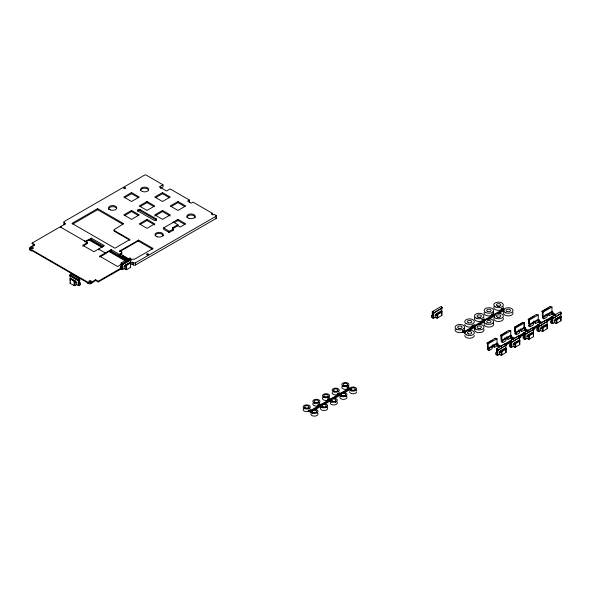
<?xml version="1.0" encoding="UTF-8"?>
<svg xmlns="http://www.w3.org/2000/svg" width="591" height="591" viewBox="0 0 591 591"><rect width="100%" height="100%" fill="white"/><g stroke="black" fill="none" stroke-linecap="round" stroke-linejoin="round"><path stroke-width="0.89" d="M29.919 248.471A2.187 1.263 0 0 0 30.193 250.067L31.545 250.85L31.545 250.399L86.714 282.254L88.066 283.481A2.187 1.263 0 0 0 91.162 283.481L95.661 280.437L98.246 281.937L121.805 268.558M160.375 188.322L162.983 187.037L162.983 184.806L146.058 175.032A0.96 0.554 0 0 0 144.706 175.032L64.131 221.559A1.367 0.79 0 0 0 64.131 222.674L64.131 224.905A1.367 0.79 0 0 1 64.131 223.79M64.131 222.674L64.995 223.176L64.995 224.07L61.176 226.279A1.367 0.79 0 0 0 61.176 227.395M70.233 276.004L69.657 275.672L70.233 274.667M70.233 280.917L70.233 274.217L70.817 273.884L79.711 279.018L79.711 283.377L80.487 282.926L80.487 284.832L78.359 285.608L76.712 284.663L74.104 285.608L70.137 283.318L70.137 278.627L70.721 278.295L75.552 281.087L75.552 282.86L76.719 282.188L71.88 279.395M74.104 285.608L74.104 281.368L70.137 278.627M74.976 285.667L74.976 281.419L75.552 281.087M76.712 284.663L76.719 282.188M79.711 279.018L79.135 279.358C78.234 278.849 77.066 280.437 78.359 280.695L69.657 275.672M78.359 285.608L78.359 279.358M79.135 285.608L79.135 279.358M85.023 241.749A1.367 0.79 0 0 0 86.515 241.579L86.515 240.906L91.302 238.143L104.363 245.679L99.569 248.442A1.367 0.79 0 0 0 99.569 249.565M88.066 283.481L88.066 282.365L30.193 248.951A2.187 1.263 0 0 1 30.193 247.164L34.692 244.571L32.099 243.071L32.099 243.743L34.692 245.235L32.993 246.218M91.162 283.481L91.162 282.365L95.661 279.765L98.246 281.264L120.837 268.218M86.515 241.579L90.334 239.37L90.334 240.042L91.302 239.481L91.302 238.143M106.343 252.357A1.367 0.79 0 0 1 104.408 252.357L104.408 253.022A1.367 0.79 0 0 0 106.343 253.022L106.343 252.357L111.13 249.587L119.352 254.337L121.48 253.103A1.367 0.79 0 0 0 121.48 251.988L119.737 250.983L119.737 251.655L138.597 240.766L138.597 240.094L153.106 248.471L134.246 259.36A1.367 0.79 0 0 0 132.31 259.36L130.574 260.365M121.783 266.12L120.335 266.962L120.335 268.861L122.463 269.636L124.103 268.691L124.11 266.216L128.254 263.822M124.103 268.691L126.622 269.695L130.589 267.405L130.589 258.252L130.005 257.912L121.111 263.047L121.111 267.405L120.335 266.962M119.352 254.337L119.352 255.002L121.48 253.775L121.48 253.103M121.48 251.988L121.48 252.66A1.367 0.79 0 0 1 121.48 253.775M121.687 269.636L121.687 263.387L121.111 263.047M122.463 269.636L122.463 263.387L121.687 263.387M123.046 264.391L122.463 263.387M125.27 265.115L126.622 265.455L130.685 262.663L130.101 262.323L125.27 265.115L125.27 266.888L124.11 266.216M125.846 269.695L125.846 265.455M126.622 269.695L126.622 265.455M441.736 315.505L441.736 306.795L441.159 306.463L432.257 311.597L432.257 315.956L431.489 315.505L431.489 317.404L433.617 318.187L435.257 317.241L435.257 314.767L438.02 313.171M432.841 318.187L432.841 311.93L432.257 311.597M433.617 318.187L433.617 311.937L432.841 311.93M434.193 312.942L433.617 311.937M435.257 317.241L437 318.246L441.832 315.454L441.839 311.206L441.255 310.873L436.417 313.666L436.417 315.439L435.257 314.767M437 318.246L437 313.998L441.839 311.206L441.736 312.159L437.776 314.449L437.776 317.795M491.668 346.186L492.443 346.629L492.059 348.756L488.912 350.566L487.56 349.34M505.933 352.583L505.933 343.866L505.357 343.534L496.455 348.668L496.455 353.026L495.679 352.576L495.679 354.474L497.807 355.257L499.454 354.312L499.454 351.837L502.911 349.842M497.038 355.257L497.038 349.008L496.455 348.668M501.589 346.695L497.807 344.538L497.038 344.989L497.038 345.883L499.292 347.183M497.807 355.257L497.814 349.008L497.038 349.008M499.454 354.312L501.198 355.317L506.029 352.524L506.029 348.284L505.453 347.944L500.614 350.736L500.614 352.509L499.454 351.837M501.294 336.501C500.023 332.696 502.232 337.83 501.198 339.456L501.198 335.215M501.198 355.317L501.198 351.069L506.029 348.284L505.933 349.229L501.966 351.519L501.966 354.866M504.721 337.867L506.177 338.702L505.793 340.822L502.645 342.64L501.294 341.413M519.666 344.649L519.666 335.939L519.09 335.607L510.188 340.741L510.188 345.092L509.412 344.649L509.412 346.548L511.54 347.331L513.187 346.378L513.187 343.91L515.263 342.714M510.772 347.331L510.772 341.073L510.188 340.741M514.562 338.34L511.555 336.604L510.779 337.047L510.779 337.941L513.786 339.685M511.54 347.331L511.547 341.073L510.772 341.073M511.555 337.498L511.555 336.604M513.187 346.378L514.931 347.382L519.762 344.597L519.762 340.35L519.186 340.017L514.347 342.81L514.347 344.575L513.187 343.91M515.027 328.566C513.764 324.769 515.965 329.904 514.931 331.529L514.931 327.288M514.931 347.382L514.931 343.142L519.762 340.35L519.666 341.303L515.707 343.585L515.699 346.939M518.462 329.933L519.91 330.775L519.526 332.896L516.379 334.713L515.027 333.487M524.601 335.88L523.153 336.722L523.146 338.621L525.273 339.404L526.921 338.451L526.921 335.976L531.76 333.191M533.4 336.722L533.4 328.012L532.823 327.673L523.922 332.814L523.922 337.166L523.153 336.722M524.505 339.404L524.505 333.147L523.922 332.814M529.041 330.849L525.281 328.677L524.505 329.128L524.505 330.022L526.758 331.322M525.273 339.404L525.281 333.147L524.505 333.147M518.942 331.108L520.198 330.384L522.038 331.44L525.281 329.571L525.281 328.677M526.921 338.451L528.664 339.456L533.496 336.663L533.496 332.423L532.919 332.09L528.081 334.875L528.081 336.648L526.921 335.976M528.76 320.64C527.438 315.801 529.868 325.072 528.76 326.003L530.112 326.779L533.259 324.969L533.643 322.841L532.868 322.398M528.664 339.456L528.664 335.215L533.496 332.423L533.4 333.368L529.44 335.658L529.433 339.012M528.76 326.003L528.76 325.552M528.76 319.303L529.337 320.078L538.238 314.944L536.414 314.471L528.206 319.258M538.335 327.953L536.887 328.788L536.887 330.687L539.014 331.47L540.654 330.524L540.654 328.049L544.799 325.656M547.133 328.795L547.133 320.078L546.557 319.746L537.655 324.88L537.655 329.239L536.887 328.788M538.238 331.47L538.238 325.22L537.655 324.88M540.492 323.395L538.238 322.088L538.238 321.194L539.014 320.75L542.021 322.487M539.014 331.47L539.014 325.22L538.238 325.22M533.932 321.002L533.932 322.457L535.771 323.513L539.014 321.644L539.014 320.75M540.654 330.524L542.398 331.529L547.229 328.736L547.229 324.496L546.653 324.156L541.814 326.949L541.814 328.722L540.654 328.049M542.398 331.529L542.398 327.281L547.229 324.496L547.133 325.442L543.173 327.732L543.173 331.078M545.929 314.08L547.377 314.914L546.993 317.035L543.846 318.852L542.494 317.626M548.559 307.867L542.494 311.368L542.494 311.819L543.07 312.151L551.972 307.017L550.147 306.537L541.94 311.331L542.494 312.713M560.866 320.861L560.866 312.151L560.29 311.819L551.388 316.953L551.388 321.305L550.62 320.861L550.62 322.76L552.748 323.543L554.388 322.59L554.388 320.123L559.226 317.33M551.972 323.543L551.972 317.286L551.388 316.953M555.762 314.552L552.755 312.816L551.979 313.267L551.979 314.161L554.986 315.897M552.748 323.543L552.748 317.286L551.972 317.286M552.755 312.816L552.755 313.71L552.748 311.812L551.972 311.368L551.972 307.017M554.388 322.59L556.131 323.595L560.962 320.81L560.97 316.562L560.386 316.229L555.547 319.022L555.547 320.787L554.388 320.123M556.131 323.595L556.131 319.354L560.97 316.562L560.866 317.515L556.907 319.805L556.907 323.151M528.76 322.649L528.664 323.602L528.76 320.137M487.56 349.791C488.668 348.86 486.238 339.589 487.56 344.427M497.807 344.797L497.807 343.534L497.038 343.083L497.038 338.732L495.339 338.229L495.103 338.732M508.836 330.576L510.772 330.805L510.772 335.156L511.54 335.599L511.547 336.87M525.281 329.571L525.281 327.673L524.505 327.229L524.505 322.871L522.806 322.376L522.57 322.871M536.332 314.567L536.303 314.944M550.066 306.64L550.036 307.017M130.589 267.405L130.685 266.903M541.94 311.331L542.494 311.368L542.398 315.668L542.398 311.427M163.663 227.86L169.166 231.325L173.193 229.168L172.705 228.554A0.96 0.554 0 0 1 172.705 227.771L177.891 224.617L173.518 222.216L163.663 227.86L163.663 229.308L169.166 232.44L173.193 230.283L172.705 229.67M172.528 229.027A0.96 0.554 0 0 1 172.705 228.894L177.78 225.622M32.099 243.071L60.142 226.878L87.416 242.628L87.416 243.522L82.77 246.203M97.589 208.601L71.962 223.398L114.905 248.19L129.894 239.54L114.418 230.601A1.367 0.79 0 0 1 114.418 229.485L123.704 223.679L97.589 208.601L97.589 209.716L122.913 224.336M72.737 224.07L97.589 209.716M131.557 192.57L123.814 197.032L131.557 201.501L139.291 197.032L131.557 192.57L131.557 193.685L138.516 197.704M31.545 250.85L32.756 250.148M124.59 197.704L131.557 193.685M162.983 184.806L159.407 186.874L166.566 191.004L170.142 188.935L189.467 200.098L189.467 202.329M131.557 210.433L123.814 214.902L131.557 219.372L139.291 214.902L131.557 210.433L131.557 211.556L124.59 215.575M147.026 201.501L139.291 205.971L147.026 210.433L154.768 205.971L147.026 201.501L147.026 202.617L153.992 206.636M162.503 192.57L154.768 197.032L162.503 201.501L170.238 197.032L162.503 192.57L162.503 193.685L169.469 197.704M140.067 206.636L147.026 202.617M155.536 197.704L162.503 193.685M87.416 242.628L82.77 245.309L93.895 251.729L98.534 249.047L105.309 252.955L105.309 253.849L100.396 256.686M147.026 219.372L139.291 223.834L147.026 228.303L154.768 223.834L147.026 219.372L147.026 220.487L140.067 224.506M162.503 210.433L154.768 214.902L162.503 219.372L170.238 214.902L162.503 210.433L162.503 211.556L170.238 216.018M177.98 201.501L170.238 205.971L177.98 210.433L185.714 205.971L177.98 201.501L177.98 202.617L171.013 206.636M154.768 216.018L162.503 211.556M189.467 200.098L187.628 201.154L191.152 203.186L192.991 202.129L212.258 213.255L212.258 214.747M99.694 257.085L99.694 256.199L105.309 252.955M106.343 253.022L110.162 250.813L110.162 251.485L118.385 256.235L119.352 255.452L118.385 256.235M110.162 251.485L111.13 250.931L119.352 255.674M119.737 250.983L138.597 240.094M172.461 222.556L177.98 219.372L185.714 223.834L180.203 227.018L177.884 225.681M174.042 222.763L177.98 220.487L184.939 224.506M122.655 263.497L130.781 258.806L131.054 259.094L131.165 259.7L122.463 264.724M121.798 264.096L117.587 266.526L99.694 256.199M123.046 264.17L131.165 259.479M212.258 213.255L211.297 213.816L213.137 214.873L214.097 214.319L216.084 215.464L216.084 218.478L135.502 264.997A1.367 0.79 0 0 1 133.566 264.997L132.798 264.554L132.702 262.264L131.15 262.264L131.15 264.273L132.798 264.332M132.702 262.264L133.566 262.766A1.367 0.79 0 0 0 135.502 262.766L216.084 216.247A0.96 0.554 0 0 0 216.084 215.464M434.163 312.528L442.29 307.837L441.736 307.246M433.617 313.274L442.29 307.837M320.817 405.478L311.339 410.944L309.795 410.051M322.398 404.562L331.086 399.546M332.667 398.637L341.354 393.621M342.935 392.705L349.251 389.055L349.251 389.949L344.509 392.69M314.501 410.014L320.817 406.364M324.769 404.089L330.295 400.897M334.247 398.615L339.773 395.423M317.914 404.466L321.785 406.704L322.56 406.253L318.689 404.022M331.455 401.119L332.231 400.668L328.36 398.437L327.584 398.888L331.455 401.119L331.455 402.013L327.584 399.782M350.795 389.949L351.571 389.506L347.707 387.268L346.932 387.718L350.795 389.949L350.795 390.843M317.914 405.36L321.785 407.598L322.56 407.147M475.164 327.104L472.069 325.316L472.069 326.21L472.844 325.767M485.241 320.396L465.494 331.795L463.174 330.458L462.398 330.901L465.494 332.689M486.821 319.487L503.406 309.906L503.406 310.8L498.664 313.54M468.656 330.864L474.972 327.215M478.917 324.939L484.45 321.748M488.395 319.465L494.719 315.816M487.006 343.046L495.132 338.355M500.74 335.119L508.866 330.428M514.473 327.185L522.599 322.494M489.193 342.145L487.56 343.534L488.136 343.866L497.038 338.732M489.533 341.945L492.296 340.35M500.71 335.496L506.62 332.083M514.443 327.562L519.762 324.489M520.353 324.149L521.831 323.299M528.177 319.635L534.087 316.222M501.294 341.857L501.294 335.156L501.87 335.939L510.772 330.805M515.027 333.93L515.027 327.229L515.603 328.012L524.505 322.871M488.912 350.566L488.912 348.668L488.136 348.225L497.038 343.083M502.645 342.64L502.645 340.741L501.87 340.29L510.772 335.156M516.379 334.713L516.379 332.814L515.603 332.364L524.505 327.229M530.112 326.779L530.112 324.88L529.337 324.437L538.238 319.295L538.238 314.944M543.846 318.852L543.846 316.953L543.07 316.51L551.972 311.368M505.305 338.983L506.465 338.311L508.304 339.374L510.897 337.875M532.772 323.122L533.932 322.457M488.912 348.668L492.443 346.629M494.187 347.08L494.179 345.624L497.807 343.534M502.645 340.741L506.177 338.702M507.92 339.153L507.92 337.697L511.54 335.599M516.379 332.814L519.91 330.775M521.654 331.219L521.654 329.771L525.281 327.673M530.112 324.88L533.643 322.841M535.387 323.292L535.387 321.836L539.014 319.746L538.238 319.295M543.846 316.953L547.377 314.914M549.12 315.365L549.12 313.91L552.748 311.812M538.238 322.088L539.014 321.644M497.164 345.809L494.571 347.301L492.731 346.245L492.731 344.789L494.179 345.624M552.097 314.087L549.504 315.587L547.665 314.523M500.821 346.245L554.979 314.996L555.754 315.439L551.979 313.267M505.571 344.398L510.351 341.635M519.112 336.582L524.69 333.368M533.451 328.308L538.231 325.552M546.993 320.499L551.772 317.736M506.369 344.834L510.351 342.529M519.112 337.476L524.69 334.262M533.451 329.202L538.231 326.446M546.993 321.393L551.772 318.63M506.487 344.908L497.814 350.345L506.487 344.908L505.933 344.317M520.22 336.981L511.547 342.418L520.22 336.981L519.666 336.39M533.954 329.054L525.281 334.484L533.954 329.054L533.4 328.456M547.687 321.12L539.014 326.557L547.687 321.12L547.133 320.529M561.42 313.193L552.748 318.63L561.42 313.193L560.866 312.602M505.933 345.654L506.517 345.321M519.666 337.727L520.25 337.395M533.4 329.8L533.983 329.46M547.133 321.866L547.717 321.534M560.866 313.939L561.45 313.607M74.104 281.368L74.976 281.419M548.345 313.459L549.12 313.91M555.547 319.022L556.907 319.805M538.238 321.194L541.245 322.937M534.611 321.393L535.387 321.836M541.814 326.949L543.173 327.732M504.182 309.462L501.855 308.118L501.087 308.568L504.182 310.356M501.087 309.462L504.182 311.25M524.505 329.128L528.265 331.3M520.198 328.928L521.654 329.771M492.185 313.703L495.28 315.491M528.081 334.875L529.44 335.658M491.409 314.153L494.504 315.941M491.409 315.047L494.504 316.828M484.834 320.625L482.515 319.288L481.739 319.738L484.059 321.076M510.779 337.047L513.786 338.791M507.92 337.697L506.465 336.863L506.465 338.311M514.347 342.81L515.707 343.585M472.844 324.873L475.164 326.21M472.069 326.21L475.164 327.998M497.038 344.989L500.045 346.725M437.776 314.449L436.417 313.666M501.966 351.519L500.614 350.736M462.398 331.795L464.718 333.139M177.98 202.617L184.939 206.636M140.259 209.657L156.12 218.81A1.64 0.946 0 0 1 156.12 220.155A1.64 0.946 0 0 1 153.8 220.155L137.939 210.994A1.64 0.946 0 0 1 137.939 209.657A1.64 0.946 0 0 1 140.259 209.657L140.259 210.773L156.12 219.926A1.64 0.946 0 0 1 156.379 220.125M131.557 211.556L138.516 215.575M147.026 220.487L154.768 224.957M137.999 240.862L152.308 249.129M114.418 230.601L114.418 231.273L129.894 240.205M120.704 254.219L129.215 259.139M122.847 255.903L128.38 259.102M119.352 255.002L127.538 259.73M119.352 255.452L127.538 260.173M91.302 239.481L103.595 246.573M118.385 256.006L125.824 260.306M90.334 240.042L102.627 247.134M88.111 239.421L101.659 247.245M108.833 251.389L125.573 261.052M338.806 393.303L340.357 394.197M337.262 393.303L341.125 395.534L341.125 396.428L337.262 394.197M311.339 412.732L308.243 410.944L308.243 410.051L312.114 412.289L312.114 413.183M70.041 274.778L78.167 279.469M69.657 275.45L77.783 280.141M552.748 317.286L553.294 317.884M539.014 325.22L539.561 325.811M525.281 333.147L525.827 333.738M511.547 341.073L512.094 341.672M497.814 349.008L498.361 349.599M487.56 343.925L487.464 347.39L487.464 343.992M61.176 226.279L61.176 226.944A1.367 0.79 0 0 0 60.88 227.203M543.07 312.151L543.07 316.51M542.494 311.368L542.494 318.069M539.014 319.746L539.014 321.009M529.337 320.078L529.337 324.437M523.922 322.538L523.922 327.894M515.603 328.012L515.603 332.364M502.631 310.356L502.631 309.462L464.718 331.352L464.718 332.245M501.87 335.939L501.87 340.29M488.136 343.866L488.136 348.225M348.476 389.506L348.476 388.612L310.563 410.501L310.563 411.395M321.785 406.704L321.785 407.598M177.98 219.372L177.98 220.487M177.78 224.506L177.78 225.961M173.193 228.835L173.193 230.283M172.705 227.771L172.705 228.894M169.565 231.266L169.565 232.381M168.982 231.266L168.982 232.381M160.375 186.313L160.375 187.428M156.12 218.81L156.12 219.926M135.502 262.766L135.502 264.997M133.566 262.766L133.566 264.997M111.13 249.587L111.13 250.931M99.569 248.442L99.569 249.114A1.367 0.79 0 0 0 99.17 249.675M98.534 249.047L98.534 249.941M98.246 281.264L98.246 281.937M95.661 279.765L95.661 280.437M70.137 282.875L70.137 283.318M64.995 223.176L64.995 224.514M30.193 248.951L30.193 250.067M91.162 282.365A2.187 1.263 0 0 1 88.066 282.365M31.042 248.56A1.175 0.68 0 0 1 33.081 248.56M88.96 282.232A1.175 0.68 0 0 1 90.098 281.73A1.175 0.68 0 0 1 91.236 282.232M356.676 391.737A3.553 2.054 0 0 1 353.123 393.791A3.553 2.054 0 0 1 349.562 391.737M350.042 390.71A3.553 2.054 0 0 1 350.603 390.289M354.895 389.957A3.553 2.054 0 0 1 356.203 390.71M342.352 396.229A2.187 1.263 0 0 1 344.546 396.229M345.225 395.542A3.553 2.054 0 0 1 346.673 398.186A3.553 2.054 0 0 1 342.233 399.25A3.553 2.054 0 0 1 340.017 396.79M340.372 396.295A3.553 2.054 0 0 1 340.933 395.867M335.326 402.013A2.187 1.263 0 0 1 335.673 402.272M337.21 402.375A3.553 2.054 0 0 1 332.859 404.887A3.553 2.054 0 0 1 331.263 401.452M335.555 401.126A3.553 2.054 0 0 1 336.855 401.88M323.011 407.398A2.187 1.263 0 0 1 325.198 407.398M325.885 406.711A3.553 2.054 0 0 1 327.325 409.356A3.553 2.054 0 0 1 322.885 410.42A3.553 2.054 0 0 1 320.669 407.96M321.024 407.465A3.553 2.054 0 0 1 321.593 407.036M317.515 413.05A3.553 2.054 0 0 1 314.9 416.108A3.553 2.054 0 0 1 310.999 413.545M316.215 412.296A3.553 2.054 0 0 1 316.946 412.621M344.287 386.174A2.187 1.263 0 0 1 346.474 386.174M347.161 385.495A3.553 2.054 0 0 1 348.461 388.294M347.9 388.723A3.553 2.054 0 0 1 343.607 389.048A3.553 2.054 0 0 1 341.945 386.743M342.3 386.241A3.553 2.054 0 0 1 343.607 385.495M338.791 391.826A3.553 2.054 0 0 1 338.791 393.879M338.229 394.308A3.553 2.054 0 0 1 333.93 394.633A3.553 2.054 0 0 1 332.275 392.321M333.198 391.405A3.553 2.054 0 0 1 333.93 391.079M337.491 391.079A3.553 2.054 0 0 1 338.229 391.405M324.947 397.344A2.187 1.263 0 0 1 327.133 397.344M329.475 397.906A3.553 2.054 0 0 1 329.121 399.464M328.552 399.893A3.553 2.054 0 0 1 323.218 399.686A3.553 2.054 0 0 1 324.26 396.657M327.82 396.657A3.553 2.054 0 0 1 329.121 397.411M314.471 403.387A2.187 1.263 0 0 1 314.818 403.128M318.143 402.242A3.553 2.054 0 0 1 319.45 405.049M318.881 405.478A3.553 2.054 0 0 1 314.589 405.803A3.553 2.054 0 0 1 312.935 403.49M313.289 402.996A3.553 2.054 0 0 1 314.589 402.242M305.606 408.514A2.187 1.263 0 0 1 307.793 408.514M310.135 409.075A3.553 2.054 0 0 1 309.78 410.634M309.211 411.055A3.553 2.054 0 0 1 303.877 410.856A3.553 2.054 0 0 1 304.919 407.827M308.472 407.827A3.553 2.054 0 0 1 309.78 408.58M483.852 329.18A4.787 2.763 0 0 1 478.599 332.637A4.787 2.763 0 0 1 475.083 328.515M478.134 328.803A2.187 1.263 0 0 1 480.32 328.803M474.344 335.481A4.787 2.763 0 0 1 469.557 338.244A4.787 2.763 0 0 1 464.77 335.481M493.042 322.93A4.787 2.763 0 0 1 489.525 327.052A4.787 2.763 0 0 1 484.273 323.595M512.862 312.432A4.787 2.763 0 0 1 508.238 315.912A4.787 2.763 0 0 1 503.621 312.432M503.192 318.017A4.787 2.763 0 0 1 497.947 321.467A4.787 2.763 0 0 1 494.423 317.345M497.474 317.633A2.187 1.263 0 0 1 499.661 317.633M474.344 324.311A4.787 2.763 0 0 1 473.701 325.693M472.94 326.269A4.787 2.763 0 0 1 467.725 326.867A4.787 2.763 0 0 1 464.77 324.311M464.031 328.515A4.787 2.763 0 0 1 464.031 331.278M463.27 331.854A4.787 2.763 0 0 1 457.493 332.29A4.787 2.763 0 0 1 455.262 329.18M458.786 328.803A2.187 1.263 0 0 1 460.98 328.803M483.852 318.017A4.787 2.763 0 0 1 483.372 320.115M482.611 320.684A4.787 2.763 0 0 1 476.309 320.92A4.787 2.763 0 0 1 475.083 317.345M478.134 317.633A2.187 1.263 0 0 1 480.32 317.633M503.192 306.847A4.787 2.763 0 0 1 502.712 308.945M501.951 309.514A4.787 2.763 0 0 1 495.657 309.758A4.787 2.763 0 0 1 494.423 306.182M497.474 306.47A2.187 1.263 0 0 1 499.661 306.47M493.042 311.767A4.787 2.763 0 0 1 493.042 314.53M491.291 315.542A4.787 2.763 0 0 1 485.987 315.335A4.787 2.763 0 0 1 484.273 312.432M137.511 211.194A1.64 0.946 0 0 1 140.259 210.773M186.933 217.414A4.1 2.371 0 0 1 191.565 215.065A4.1 2.371 0 0 1 194.993 218.027M140.503 190.612A4.1 2.371 0 0 1 144.071 188.263A4.1 2.371 0 0 1 148.57 189.999M108.729 209.65A4.1 2.371 0 0 1 111.633 206.754A4.1 2.371 0 0 1 116.656 208.431M155.152 235.233A4.1 2.371 0 0 1 159.651 233.497A4.1 2.371 0 0 1 163.219 235.846M216.084 217.695A0.96 0.554 0 0 1 216.084 218.478M114.418 231.273A1.367 0.79 0 0 1 114.418 230.158M86.515 240.906A1.367 0.79 0 0 1 84.579 240.906M31.471 248.368A1.175 0.68 0 0 0 33.236 247.784A1.175 0.68 0 0 0 31.471 247.193A1.175 0.68 0 0 0 31.471 248.368M89.514 281.877A1.175 0.68 0 0 0 91.273 281.286A1.175 0.68 0 0 0 89.514 280.703A1.175 0.68 0 0 0 89.514 281.877M352.029 390.149A2.187 1.263 0 0 0 355.309 389.055A2.187 1.263 0 0 0 352.029 387.962A2.187 1.263 0 0 0 352.029 390.149M351.342 390.836A3.553 2.054 0 0 0 356.676 389.055A3.553 2.054 0 0 0 351.342 387.282A3.553 2.054 0 0 0 351.342 390.836M342.352 395.734A2.187 1.263 0 0 0 345.639 394.64A2.187 1.263 0 0 0 342.352 393.547A2.187 1.263 0 0 0 342.352 395.734M341.672 396.421A3.553 2.054 0 0 0 347.006 394.64A3.553 2.054 0 0 0 341.672 392.86A3.553 2.054 0 0 0 341.672 396.421M332.681 401.319A2.187 1.263 0 0 0 335.969 400.225A2.187 1.263 0 0 0 332.681 399.132A2.187 1.263 0 0 0 332.681 401.319M332.002 402.006A3.553 2.054 0 0 0 337.335 400.225A3.553 2.054 0 0 0 332.002 398.445A3.553 2.054 0 0 0 332.002 402.006M323.011 406.903A2.187 1.263 0 0 0 326.291 405.81A2.187 1.263 0 0 0 323.011 404.717A2.187 1.263 0 0 0 323.011 406.903M322.324 407.591A3.553 2.054 0 0 0 327.665 405.81A3.553 2.054 0 0 0 322.324 404.03A3.553 2.054 0 0 0 322.324 407.591M313.341 412.488A2.187 1.263 0 0 0 316.621 411.395A2.187 1.263 0 0 0 313.341 410.302A2.187 1.263 0 0 0 313.341 412.488M312.654 413.168A3.553 2.054 0 0 0 317.988 411.395A3.553 2.054 0 0 0 312.654 409.615A3.553 2.054 0 0 0 312.654 413.168M344.287 385.687A2.187 1.263 0 0 0 347.574 384.593A2.187 1.263 0 0 0 344.287 383.5A2.187 1.263 0 0 0 344.287 385.687M343.607 386.366A3.553 2.054 0 0 0 348.941 384.593A3.553 2.054 0 0 0 343.607 382.813A3.553 2.054 0 0 0 343.607 386.366M334.617 391.272A2.187 1.263 0 0 0 337.897 390.171A2.187 1.263 0 0 0 334.617 389.077A2.187 1.263 0 0 0 334.617 391.272M333.93 391.951A3.553 2.054 0 0 0 339.271 390.171A3.553 2.054 0 0 0 333.93 388.398A3.553 2.054 0 0 0 333.93 391.951M324.947 396.849A2.187 1.263 0 0 0 328.227 395.756A2.187 1.263 0 0 0 324.947 394.662A2.187 1.263 0 0 0 324.947 396.849M324.26 397.536A3.553 2.054 0 0 0 329.593 395.756A3.553 2.054 0 0 0 324.26 393.983A3.553 2.054 0 0 0 324.26 397.536M315.276 402.434A2.187 1.263 0 0 0 318.556 401.341A2.187 1.263 0 0 0 315.276 400.247A2.187 1.263 0 0 0 315.276 402.434M314.589 403.121A3.553 2.054 0 0 0 319.923 401.341A3.553 2.054 0 0 0 314.589 399.56A3.553 2.054 0 0 0 314.589 403.121M305.606 408.019A2.187 1.263 0 0 0 308.886 406.926A2.187 1.263 0 0 0 305.606 405.832A2.187 1.263 0 0 0 305.606 408.019M304.919 408.706A3.553 2.054 0 0 0 310.253 406.926A3.553 2.054 0 0 0 304.919 405.145A3.553 2.054 0 0 0 304.919 408.706M475.844 329.172A4.787 2.763 0 0 0 483.852 327.931A4.787 2.763 0 0 0 477.986 324.548A4.787 2.763 0 0 0 475.844 329.172M478.134 328.308A2.187 1.263 0 0 0 481.414 327.215A2.187 1.263 0 0 0 478.134 326.121A2.187 1.263 0 0 0 478.134 328.308M466.173 334.757A4.787 2.763 0 0 0 474.181 333.516A4.787 2.763 0 0 0 468.316 330.133A4.787 2.763 0 0 0 466.173 334.757M468.464 333.893A2.187 1.263 0 0 0 471.744 332.799A2.187 1.263 0 0 0 468.464 331.706A2.187 1.263 0 0 0 468.464 333.893M486.504 324.031A4.787 2.763 0 0 0 493.684 321.637A4.787 2.763 0 0 0 486.504 319.243A4.787 2.763 0 0 0 486.504 324.031M487.804 322.73A2.187 1.263 0 0 0 491.084 321.637A2.187 1.263 0 0 0 487.804 320.536A2.187 1.263 0 0 0 487.804 322.73M505.844 312.861A4.787 2.763 0 0 0 513.025 310.467A4.787 2.763 0 0 0 505.844 308.074A4.787 2.763 0 0 0 505.844 312.861M507.144 311.56A2.187 1.263 0 0 0 510.432 310.467A2.187 1.263 0 0 0 507.144 309.374A2.187 1.263 0 0 0 507.144 311.56M496.174 318.446A4.787 2.763 0 0 0 503.355 316.052A4.787 2.763 0 0 0 496.174 313.658A4.787 2.763 0 0 0 496.174 318.446M497.474 317.145A2.187 1.263 0 0 0 500.754 316.052A2.187 1.263 0 0 0 497.474 314.959A2.187 1.263 0 0 0 497.474 317.145M466.173 323.587A4.787 2.763 0 0 0 474.181 322.346A4.787 2.763 0 0 0 468.316 318.963A4.787 2.763 0 0 0 466.173 323.587M468.464 322.73A2.187 1.263 0 0 0 471.744 321.637A2.187 1.263 0 0 0 468.464 320.536A2.187 1.263 0 0 0 468.464 322.73M456.496 329.172A4.787 2.763 0 0 0 464.504 327.931A4.787 2.763 0 0 0 458.646 324.548A4.787 2.763 0 0 0 456.496 329.172M458.786 328.308A2.187 1.263 0 0 0 462.073 327.215A2.187 1.263 0 0 0 458.786 326.121A2.187 1.263 0 0 0 458.786 328.308M476.834 318.446A4.787 2.763 0 0 0 484.014 316.052A4.787 2.763 0 0 0 476.834 313.658A4.787 2.763 0 0 0 476.834 318.446M478.134 317.145A2.187 1.263 0 0 0 481.414 316.052A2.187 1.263 0 0 0 478.134 314.959A2.187 1.263 0 0 0 478.134 317.145M495.184 306.84A4.787 2.763 0 0 0 503.192 305.599A4.787 2.763 0 0 0 497.334 302.215A4.787 2.763 0 0 0 495.184 306.84M497.474 305.975A2.187 1.263 0 0 0 500.754 304.882A2.187 1.263 0 0 0 497.474 303.789A2.187 1.263 0 0 0 497.474 305.975M485.514 312.417A4.787 2.763 0 0 0 493.522 311.184A4.787 2.763 0 0 0 487.656 307.793A4.787 2.763 0 0 0 485.514 312.417M487.804 311.56A2.187 1.263 0 0 0 491.084 310.467A2.187 1.263 0 0 0 487.804 309.374A2.187 1.263 0 0 0 487.804 311.56M188.98 218.352A4.1 2.371 0 0 0 195.133 216.299A4.1 2.371 0 0 0 188.98 214.245A4.1 2.371 0 0 0 188.98 218.352M142.557 191.55A4.1 2.371 0 0 0 148.71 189.497A4.1 2.371 0 0 0 142.557 187.443A4.1 2.371 0 0 0 142.557 191.55M110.643 209.975A4.1 2.371 0 0 0 116.796 207.921A4.1 2.371 0 0 0 110.643 205.875A4.1 2.371 0 0 0 110.643 209.975M157.066 236.777A4.1 2.371 0 0 0 163.219 234.723A4.1 2.371 0 0 0 157.066 232.677A4.1 2.371 0 0 0 157.066 236.777M147.078 254.773A0.96 0.554 0 0 0 148.518 254.3A0.96 0.554 0 0 0 147.078 253.82A0.96 0.554 0 0 0 147.078 254.773M124.073 188.463A0.96 0.554 0 0 0 125.713 188.337A0.96 0.554 0 0 0 124.708 187.583A0.96 0.554 0 0 0 124.073 188.463"/></g></svg>
